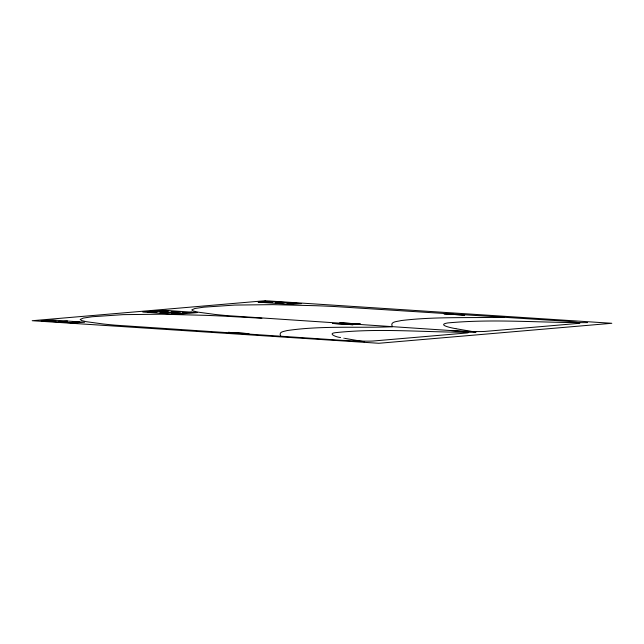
<?xml version="1.0" encoding="UTF-8"?>
<svg xmlns="http://www.w3.org/2000/svg" width="644" height="644" viewBox="0 0 644 644"><rect width="100%" height="100%" fill="white"/><g stroke="black" fill="none" stroke-linecap="round" stroke-linejoin="round"><path stroke-width="0.97" d="M70.115 322.547L79.236 321.992L70.18 322.572M168.567 310.794L159.495 311.366L168.575 310.77M275.358 303.171L284.479 302.616L275.423 303.195M287.079 303.936L296.192 303.364L287.111 303.952M503.994 317.178C469.774 318.184 435.255 316.429 401.188 320.559C396.809 321.742 389.58 321.445 392.397 326.75C357.404 328.199 321.903 325.462 287.103 330.565C283.255 331.668 278.264 331.708 280.8 336.329M587.594 322.62C541.073 322.902 494.214 318.603 447.773 322.934C436.101 324.801 452.201 328.102 455.871 328.682M182.598 313.129L189.239 313.314L197.426 312.573L165.806 310.376L154.069 311.092L186.148 313.539L176.359 314.296L142.799 312.034L150.994 311.31L157.619 311.503M261.899 318.257L221.584 316.011A97.896 4.782 2.7 0 0 204.744 315.31L161.298 314.208L123.205 314.642L92.358 316.719L83.358 318.064L80.186 319.464L81.643 320.567L86.385 321.702L103.346 324.004A97.896 4.782 2.7 0 0 114.986 325.156L338.905 340.113A27.193 1.328 2.7 0 0 373.794 340.958L466.602 332.996A27.193 1.328 2.7 0 0 450.51 330.533L226.583 315.584A97.896 4.782 2.7 0 1 214.951 314.433L197.982 312.131L193.24 310.996L191.783 309.893L194.955 308.484L203.955 307.148L234.802 305.071L272.895 304.636L316.349 305.731A97.896 4.782 2.7 0 1 333.181 306.439L562.107 320.962A27.193 1.328 2.7 0 1 578.199 323.425L485.391 331.386A27.193 1.328 2.7 0 1 450.51 330.533M364.399 341.771L345.12 338.422M456.282 328.762L475.996 332.191C429.137 332.884 381.779 327.627 335.025 332.715C327.224 333.64 337.045 337.44 340.596 337.488M343.872 338.181L344.274 338.261M258.244 302.133L289.969 304.346L301.601 303.63L269.868 301.44L258.244 302.133M41.28 320.744L73.005 322.958L84.63 322.25L53.017 320.052L41.28 320.744M228.379 332.368L249.003 333.656L228.419 332.36M332.465 323.441L353.089 324.721L332.505 323.433M339.976 322.797L360.6 324.085L340.024 322.789M444.062 313.861L464.686 315.141L444.102 313.853M46.682 321.018L55.787 320.462L46.706 321.018M58.411 321.783L67.515 321.227L58.411 321.783M148.209 312.308L157.313 311.752L148.225 312.308M159.929 313.073L169.034 312.517L159.929 313.073M171.199 312.107L180.304 311.551L171.199 312.107M171.65 313.837L180.755 313.282L171.674 313.829M182.928 312.871L192.033 312.316L182.944 312.863M263.654 302.406L272.758 301.851L263.67 302.406M265.167 300.724L32.2 320.712L378.833 343.276L611.8 323.288L265.167 300.724"/></g></svg>
